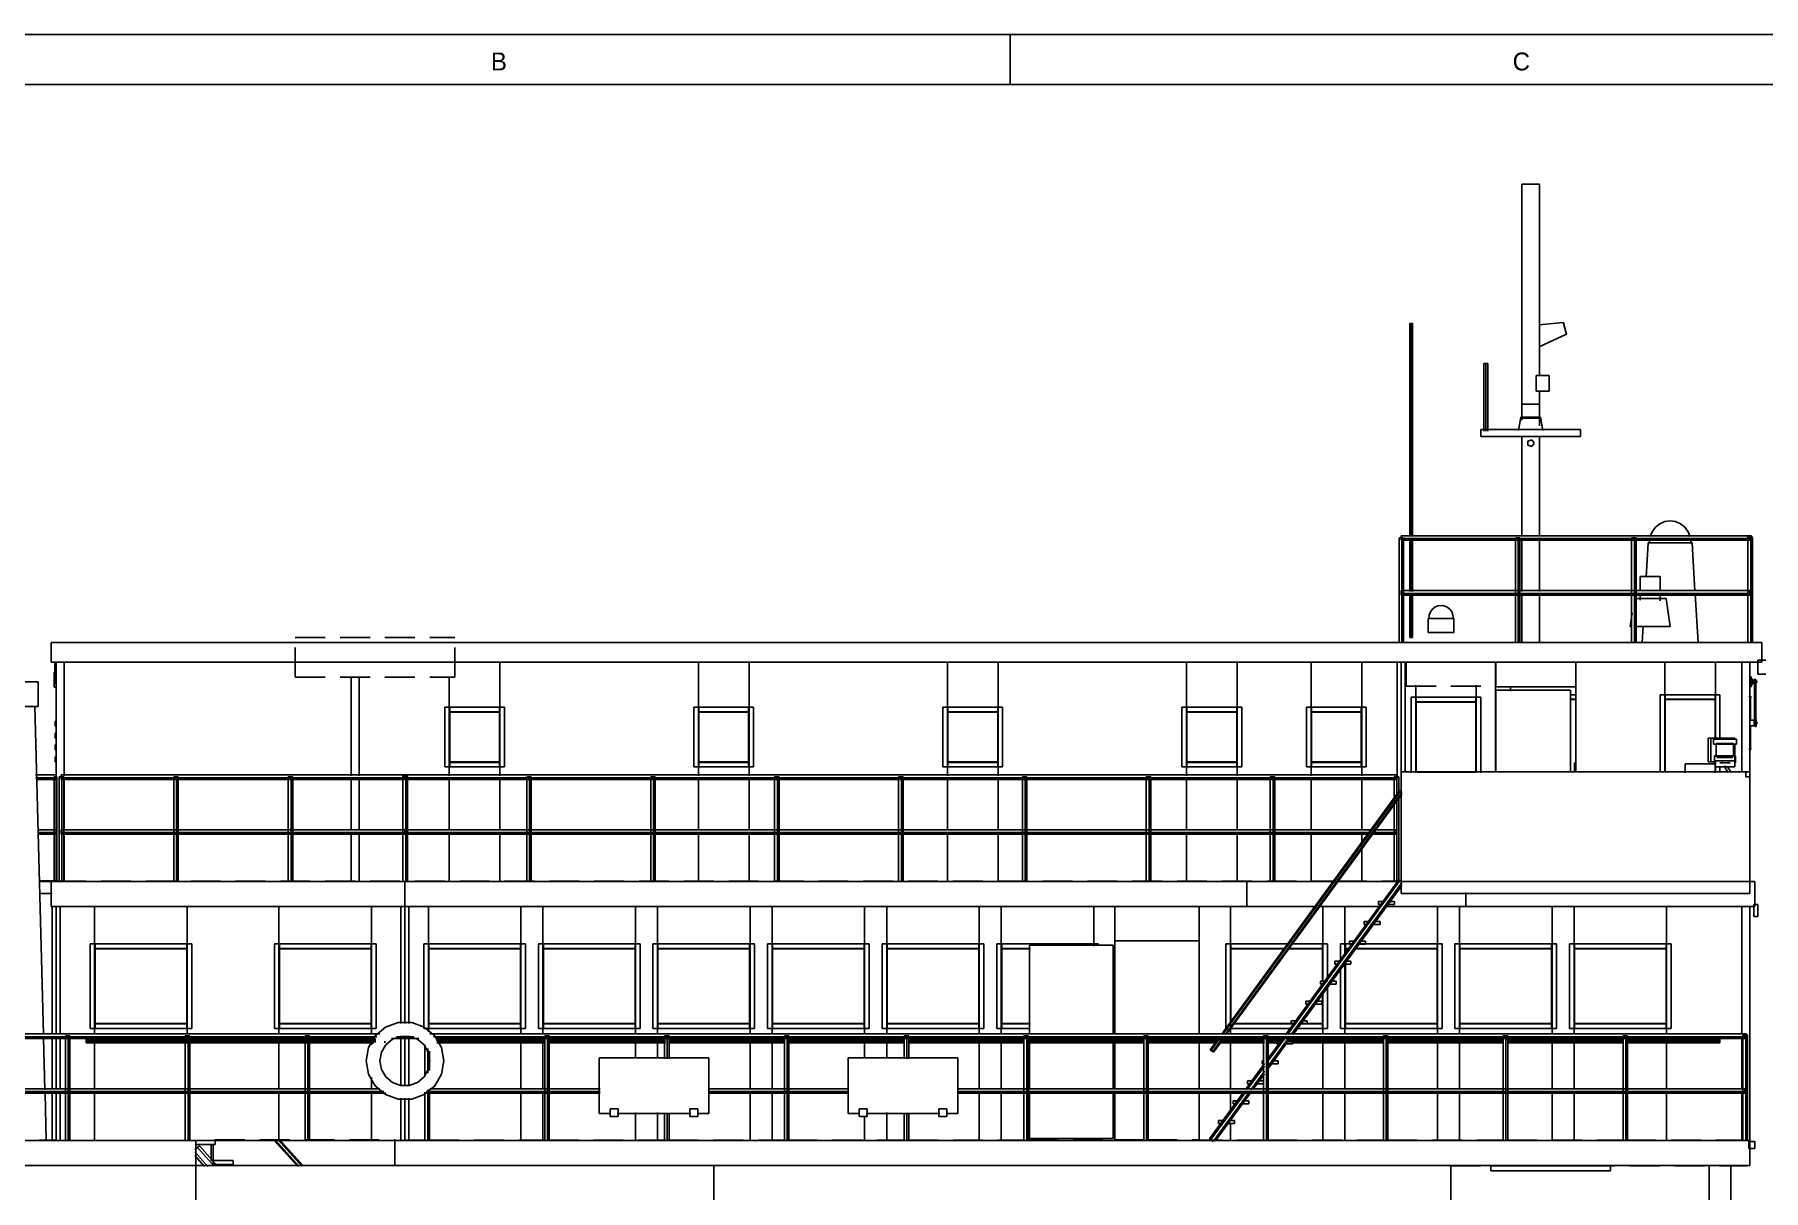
# Model space of a CAD drawing. Extents: x 5 to 836, y 5 to 589.
# Drawn here: x 117.3 to 290.9, y 473 to 589 of the extents above; entities that cross this region are included whole.
import ezdxf
from ezdxf.enums import TextEntityAlignment as Align

# ---------------------------------------------------------------- set-up
doc = ezdxf.new("R2010")
doc.units = 0
doc.linetypes.add('DASHED', pattern=[4.5, 3, -1.5])
for name, color, linetype in [('DETAIL', 8, 'CONTINUOUS'), ('FRAME', 7, 'CONTINUOUS'), ('MARKING', 4, 'DASHED'), ('OUTLINE', 7, 'CONTINUOUS'), ('TEXT', 7, 'CONTINUOUS'), ('THIN', 7, 'CONTINUOUS')]:
    doc.layers.add(name, color=color, linetype=linetype)

msp = doc.modelspace()

# ---------------------------------------------------------------- linework, layer by layer
at = {"layer": 'DETAIL'}
for p, q in [((266.6, 574), (268.4, 574)), ((255.36, 560), (255.64, 560)), ((255.36, 538.65), (255.36, 560)), ((255.5, 538.65), (255.5, 560)), ((255.64, 538.65), (255.64, 560)), ((270.78, 560.1), (270.8, 560.02)), ((270.8, 560.02), (271.07, 559.02)), ((271.07, 559.02), (271.09, 558.94)), ((262.8, 556), (263.2, 556)), ((262.8, 549.21), (262.8, 556)), ((263, 549.21), (263, 556)), ((263.2, 549.21), (263.2, 556)), ((268.05, 554.8), (269.35, 554.8)), ((268.05, 553.2), (268.05, 554.8)), ((269.35, 553.2), (269.35, 554.8)), ((266.6, 551.9), (268.4, 551.9)), ((266.6, 550.5), (266.6, 551.9)), ((268.05, 553.2), (269.35, 553.2)), ((268.4, 550.5), (268.4, 551.9)), ((266.5, 550.6), (268.5, 550.6)), ((266.6, 550.5), (268.4, 550.5)), ((262.5, 549.35), (272.5, 549.35)), ((262.5, 548.65), (262.5, 549.35)), ((262.5, 548.65), (272.5, 548.65)), ((272.5, 548.65), (272.5, 549.35)), ((267.22, 548.21), (267.61, 548.33)), ((267.22, 547.79), (267.22, 548.21)), ((267.22, 547.79), (267.61, 547.67)), ((267.61, 548.33), (267.85, 548)), ((267.61, 547.67), (267.85, 548)), ((254.3, 538.5), (254.75, 538.5)), ((254.3, 528), (254.3, 538.5)), ((254.5, 538.25), (254.5, 538.7)), ((254.5, 538.7), (289.5, 538.7)), ((254.5, 538.42), (289.5, 538.42)), ((254.5, 538.25), (289.5, 538.25)), ((254.58, 528), (254.58, 538.5)), ((254.75, 528), (254.75, 538.5)), ((255.36, 533.12), (255.36, 538.3)), ((255.5, 533.12), (255.5, 538.3)), ((255.64, 533.12), (255.64, 538.3)), ((265.96, 538.5), (266.42, 538.5)), ((265.96, 528), (265.96, 538.5)), ((266.24, 528), (266.24, 538.5)), ((266.42, 528), (266.42, 538.5)), ((277.63, 538.5), (278.08, 538.5)), ((277.63, 528), (277.63, 538.5)), ((277.91, 528), (277.91, 538.5)), ((278.08, 528), (278.08, 538.5)), ((279.3, 538), (283.7, 538)), ((289.3, 538.65), (289.58, 538.74)), ((289.3, 528), (289.3, 538.65)), ((289.3, 538.5), (289.75, 538.5)), ((289.3, 538.35), (289.58, 538.26)), ((289.5, 538.25), (289.5, 538.7)), ((289.58, 538.74), (289.75, 538.5)), ((289.58, 528), (289.58, 538.5)), ((289.58, 538.26), (289.75, 538.5)), ((289.75, 528), (289.75, 538.5)), ((278.5, 533.14), (278.5, 534.6)), ((280.5, 533.14), (280.5, 534.6)), ((254.5, 532.75), (254.5, 533.2)), ((254.5, 533.2), (289.5, 533.2)), ((254.5, 532.92), (289.5, 532.92)), ((254.5, 532.75), (289.5, 532.75)), ((255.36, 528.5), (255.36, 532.84)), ((255.5, 528.5), (255.5, 532.84)), ((255.64, 528.5), (255.64, 532.84)), ((278.5, 532.24), (278.5, 532.88)), ((280.5, 532.18), (280.5, 532.88)), ((289.3, 533.15), (289.58, 533.24)), ((289.3, 532.85), (289.58, 532.76)), ((289.5, 532.75), (289.5, 533.2)), ((289.58, 533.24), (289.75, 533)), ((289.58, 532.76), (289.75, 533)), ((278.01, 532.4), (281.1, 532.4)), ((257.2, 530.4), (259.8, 530.4)), ((277.5, 529.6), (277.63, 529.6)), ((278.03, 529.6), (281.5, 529.6)), ((119, 526), (119, 528)), ((119, 528), (290.7, 528)), ((255.36, 528.5), (255.64, 528.5)), ((257.2, 529), (259.8, 529)), ((290.7, 526), (290.7, 528)), ((119, 526), (290.7, 526)), ((119.5, 503.93), (119.5, 526)), ((120.3, 514.62), (120.3, 526)), ((164.04, 514.62), (164.04, 526)), ((183.96, 514.62), (183.96, 526)), ((189.04, 514.62), (189.04, 526)), ((208.96, 514.62), (208.96, 526)), ((214.04, 514.62), (214.04, 526)), ((232.96, 514.62), (232.96, 526)), ((238.04, 514.62), (238.04, 526)), ((245.46, 514.62), (245.46, 526)), ((250.54, 514.62), (250.54, 526)), ((254.1, 514.41), (254.1, 526)), ((254.5, 502.8), (254.5, 526)), ((254.9, 514.97), (254.9, 526)), ((263.96, 514.97), (263.96, 526)), ((272.04, 514.97), (272.04, 526)), ((280.96, 514.97), (280.96, 526)), ((286.04, 518.32), (286.04, 526)), ((288.7, 514.97), (288.7, 526)), ((289.5, 502.8), (289.5, 526)), ((290.3, 524.8), (290.3, 526.2)), ((290.3, 526.2), (291.1, 526.2)), ((149.1, 514.62), (149.1, 524.53)), ((149.9, 514.62), (149.9, 524.53)), ((158.96, 514.62), (158.96, 524.53)), ((289.54, 523.86), (289.54, 524.24)), ((289.63, 524.32), (289.63, 524.42)), ((289.71, 524.32), (289.71, 524.42)), ((289.84, 523.86), (289.84, 524.24)), ((289.93, 523.84), (289.93, 524.26)), ((289.97, 523.9), (289.97, 524.2)), ((290.1, 523.97), (290.1, 524.13)), ((290.1, 524.13), (290.2, 524.13)), ((290.1, 524.12), (290.2, 524.12)), ((290.1, 524.11), (290.2, 524.11)), ((290.1, 524.1), (290.2, 524.1)), ((290.1, 524.07), (290.2, 524.07)), ((290.11, 523.84), (290.11, 524.26)), ((290.15, 523.99), (290.15, 524.11)), ((290.2, 523.97), (290.2, 524.13)), ((290.3, 524.8), (291.1, 524.8)), ((99.3, 524.05), (117.7, 524.05)), ((119.5, 523.24), (119.57, 523.24)), ((255.5, 514.92), (255.5, 522.5)), ((255.5, 522.5), (262.5, 522.5)), ((255.96, 514.97), (255.96, 523.7)), ((256, 514.92), (256, 522.5)), ((262, 514.92), (262, 522.5)), ((262.04, 514.97), (262.04, 523.7)), ((262.5, 514.92), (262.5, 522.5)), ((263.96, 523.54), (272.04, 523.54)), ((264, 523.2), (271.5, 523.2)), ((264, 514.96), (264, 523.2)), ((265.46, 523.11), (265.46, 523.6)), ((271.44, 522.75), (272.07, 522.75)), ((271.5, 514.96), (271.5, 523.2)), ((280.5, 522.75), (286.5, 522.75)), ((280.5, 514.93), (280.5, 522.75)), ((281, 514.93), (281, 522.75)), ((286, 518.35), (286, 522.75)), ((286.5, 518.35), (286.5, 522.75)), ((289.43, 523.29), (289.5, 523.29)), ((289.63, 523.68), (289.63, 523.78)), ((289.71, 523.68), (289.71, 523.78)), ((290.1, 524.06), (290.2, 524.06)), ((290.1, 524.04), (290.2, 524.04)), ((290.1, 524.03), (290.2, 524.03)), ((290.1, 524), (290.2, 524)), ((290.1, 523.99), (290.2, 523.99)), ((290.1, 523.98), (290.2, 523.98)), ((290.1, 523.97), (290.2, 523.97)), ((99.3, 521.55), (117.7, 521.55)), ((158.5, 515.5), (158.5, 521.5)), ((158.5, 521.5), (164.5, 521.5)), ((158.96, 521.04), (164.04, 521.04)), ((159, 515.5), (159, 521.5)), ((159, 521), (164, 521)), ((164, 515.5), (164, 521.5)), ((164.5, 515.5), (164.5, 521.5)), ((183.5, 521.5), (189.5, 521.5)), ((183.5, 515.5), (183.5, 521.5)), ((183.96, 521.04), (189.04, 521.04)), ((184, 515.5), (184, 521.5)), ((184, 521), (189, 521)), ((189, 515.5), (189, 521.5)), ((189.5, 515.5), (189.5, 521.5)), ((208.5, 521.5), (214.5, 521.5)), ((208.5, 515.5), (208.5, 521.5)), ((208.96, 521.04), (214.04, 521.04)), ((209, 515.5), (209, 521.5)), ((209, 521), (214, 521)), ((214, 515.5), (214, 521.5)), ((214.5, 515.5), (214.5, 521.5)), ((232.5, 521.5), (238.5, 521.5)), ((232.5, 515.5), (232.5, 521.5)), ((232.96, 521.04), (238.04, 521.04)), ((233, 515.5), (233, 521.5)), ((233, 521), (238, 521)), ((238, 515.5), (238, 521.5)), ((238.5, 515.5), (238.5, 521.5)), ((245, 521.5), (251, 521.5)), ((245, 515.5), (245, 521.5)), ((245.46, 521.04), (250.54, 521.04)), ((245.5, 515.5), (245.5, 521.5)), ((245.5, 521), (250.5, 521)), ((250.5, 515.5), (250.5, 521.5)), ((251, 515.5), (251, 521.5)), ((255.96, 522.04), (262.04, 522.04)), ((256, 522), (262, 522)), ((271.44, 522.29), (272.06, 522.29)), ((271.44, 522.25), (272.07, 522.25)), ((280.96, 522.29), (286.04, 522.29)), ((281, 522.25), (286, 522.25)), ((289.93, 519.71), (289.93, 520.13)), ((290.08, 519.87), (290.08, 519.97)), ((290.11, 519.71), (290.11, 520.13)), ((290.22, 519.87), (290.22, 519.97)), ((285.33, 518.4), (288, 518.4)), ((285.33, 516), (285.33, 518.4)), ((285.57, 516), (285.57, 518.4)), ((285.85, 518.3), (288.15, 518.3)), ((285.85, 517.8), (288.15, 517.8)), ((286.13, 517.85), (287.87, 517.85)), ((288, 518.26), (288, 518.4)), ((288, 515.5), (288, 517.85)), ((158.5, 515.5), (164.5, 515.5)), ((158.96, 515.96), (164.04, 515.96)), ((159, 516), (164, 516)), ((183.5, 515.5), (189.5, 515.5)), ((183.96, 515.96), (189.04, 515.96)), ((184, 516), (189, 516)), ((208.5, 515.5), (214.5, 515.5)), ((208.96, 515.96), (214.04, 515.96)), ((209, 516), (214, 516)), ((232.5, 515.5), (238.5, 515.5)), ((232.96, 515.96), (238.04, 515.96)), ((233, 516), (238, 516)), ((245, 515.5), (251, 515.5)), ((245.46, 515.96), (250.54, 515.96)), ((245.5, 516), (250.5, 516)), ((271.9, 515.9), (272.03, 515.9)), ((271.9, 514.94), (271.9, 515.9)), ((283, 515.8), (286, 515.8)), ((283, 514.9), (283, 515.8)), ((285.33, 516), (286.06, 516)), ((285.95, 516.6), (288.05, 516.6)), ((285.95, 515.9), (286.09, 515.9)), ((286, 516.1), (288, 516.1)), ((286, 514.9), (286, 516.1)), ((286, 515.5), (288, 515.5)), ((286.04, 515.73), (286.04, 516.08)), ((286.04, 514.97), (286.04, 515.59)), ((286.2, 516.45), (287.8, 516.45)), ((286.47, 515.9), (287.52, 515.9)), ((286.5, 514.93), (286.5, 515.56)), ((286.94, 515.6), (287, 515.58)), ((287, 515.58), (287.06, 515.6)), ((287.91, 515.9), (288.05, 515.9)), ((287.93, 516), (288, 516)), ((117.41, 514.7), (119.5, 514.7)), ((117.41, 514.42), (119.5, 514.42)), ((117.55, 514.25), (119.5, 514.25)), ((119.3, 504), (119.3, 514.5)), ((119.3, 514.5), (119.58, 514.5)), ((119.58, 504), (119.58, 514.5)), ((119.8, 514.5), (120.25, 514.5)), ((119.8, 504), (119.8, 514.5)), ((120, 514.7), (254, 514.7)), ((120, 514.25), (120, 514.7)), ((120, 514.42), (154.5, 514.42)), ((120, 514.25), (154.5, 514.25)), ((120.08, 504), (120.08, 514.5)), ((120.25, 504), (120.25, 514.5)), ((120.3, 509.17), (120.3, 514.27)), ((131.3, 514.5), (131.75, 514.5)), ((131.3, 504), (131.3, 514.5)), ((131.58, 504), (131.58, 514.5)), ((131.75, 504), (131.75, 514.5)), ((142.8, 514.5), (143.25, 514.5)), ((142.8, 504), (142.8, 514.5)), ((143.08, 504), (143.08, 514.5)), ((143.25, 504), (143.25, 514.5)), ((149.1, 509.17), (149.1, 514.27)), ((149.9, 509.17), (149.9, 514.27)), ((154.3, 514.65), (154.58, 514.74)), ((154.3, 504), (154.3, 514.65)), ((154.3, 514.5), (154.75, 514.5)), ((154.3, 514.35), (154.58, 514.26)), ((154.5, 514.25), (154.5, 514.7)), ((154.58, 514.74), (154.75, 514.5)), ((154.58, 504), (154.58, 514.5)), ((154.58, 514.26), (154.75, 514.5)), ((154.64, 514.42), (254, 514.42)), ((154.71, 514.25), (254, 514.25)), ((154.75, 504), (154.75, 514.5)), ((158.96, 509.11), (158.96, 514.28)), ((164.04, 509.11), (164.04, 514.28)), ((166.74, 514.5), (167.19, 514.5)), ((166.74, 504), (166.74, 514.5)), ((167.01, 504), (167.01, 514.5)), ((167.19, 504), (167.19, 514.5)), ((179.17, 514.5), (179.62, 514.5)), ((179.17, 504), (179.17, 514.5)), ((179.45, 504), (179.45, 514.5)), ((179.62, 504), (179.62, 514.5)), ((183.96, 509.11), (183.96, 514.28)), ((189.04, 509.11), (189.04, 514.28)), ((191.61, 514.5), (192.06, 514.5)), ((191.61, 504), (191.61, 514.5)), ((191.89, 504), (191.89, 514.5)), ((192.06, 504), (192.06, 514.5)), ((204.05, 514.5), (204.5, 514.5)), ((204.05, 504), (204.05, 514.5)), ((204.33, 504), (204.33, 514.5)), ((204.5, 504), (204.5, 514.5)), ((208.96, 509.11), (208.96, 514.28)), ((214.04, 509.11), (214.04, 514.28)), ((216.49, 514.5), (216.94, 514.5)), ((216.49, 504), (216.49, 514.5)), ((216.76, 504), (216.76, 514.5)), ((216.94, 504), (216.94, 514.5)), ((228.92, 514.5), (229.38, 514.5)), ((228.92, 504), (228.92, 514.5)), ((229.2, 504), (229.2, 514.5)), ((229.38, 504), (229.38, 514.5)), ((232.96, 509.11), (232.96, 514.28)), ((238.04, 509.11), (238.04, 514.28)), ((241.36, 514.5), (241.81, 514.5)), ((241.36, 504), (241.36, 514.5)), ((241.64, 504), (241.64, 514.5)), ((241.81, 504), (241.81, 514.5)), ((245.46, 509.11), (245.46, 514.28)), ((250.54, 509.11), (250.54, 514.28)), ((253.8, 514.5), (254.25, 514.5)), ((253.8, 512.12), (253.8, 514.5)), ((254, 514.25), (254, 514.7)), ((254.08, 512.54), (254.08, 514.5)), ((254.25, 512.82), (254.25, 514.5)), ((254.5, 515), (289.5, 515)), ((255.96, 514.96), (262.04, 514.96)), ((289.1, 514.5), (289.1, 515)), ((289.1, 514.5), (289.5, 514.5)), ((289.43, 513.71), (289.5, 513.71)), ((236.45, 488.64), (254.34, 513.12)), ((236.57, 488.64), (254.42, 513.06)), ((236.82, 488.63), (254.58, 512.94)), ((236.94, 488.63), (254.58, 512.77)), ((254.08, 504), (254.08, 512.26)), ((254.25, 504), (254.25, 512.54)), ((254.34, 513.12), (254.58, 512.94)), ((253.8, 504), (253.8, 511.84)), ((117.62, 509.2), (119.5, 509.2)), ((117.62, 508.92), (119.5, 508.92)), ((117.62, 508.75), (119.5, 508.75)), ((120, 509.2), (154.5, 509.2)), ((120, 508.75), (120, 509.2)), ((120, 508.92), (154.5, 508.92)), ((120, 508.75), (154.5, 508.75)), ((120.3, 504), (120.3, 508.75)), ((149.1, 504), (149.1, 508.75)), ((149.9, 504), (149.9, 508.75)), ((154.3, 509.15), (154.58, 509.24)), ((154.3, 508.85), (154.58, 508.76)), ((154.5, 508.75), (154.5, 509.2)), ((154.58, 509.24), (154.75, 509)), ((154.58, 508.76), (154.75, 509)), ((154.71, 509.2), (251.69, 509.2)), ((154.71, 508.92), (251.48, 508.92)), ((154.71, 508.75), (251.27, 508.75)), ((158.96, 504), (158.96, 508.76)), ((164.04, 504), (164.04, 508.76)), ((183.96, 504), (183.96, 508.76)), ((189.04, 504), (189.04, 508.76)), ((208.96, 504), (208.96, 508.76)), ((214.04, 504), (214.04, 508.76)), ((232.96, 504), (232.96, 508.76)), ((238.04, 504), (238.04, 508.76)), ((245.46, 504), (245.46, 508.76)), ((250.54, 507.7), (250.54, 508.76)), ((251.55, 508.75), (254, 508.75)), ((251.62, 508.92), (254, 508.92)), ((251.83, 509.2), (254, 509.2)), ((254, 508.75), (254, 509.2)), ((250.54, 504), (250.54, 507.5)), ((117.76, 504), (247.9, 504)), ((119, 501.5), (119, 504)), ((154.5, 489.75), (154.5, 504)), ((239, 501.5), (239, 504)), ((242.88, 488.61), (254.26, 504.18)), ((243.09, 488.64), (254.38, 504.09)), ((243.45, 488.63), (254.58, 503.86)), ((243.66, 488.65), (254.58, 503.6)), ((248.01, 504), (290, 504)), ((254.26, 504.18), (254.57, 503.95)), ((290, 501.5), (290, 504)), ((117.83, 502.8), (119.08, 502.8)), ((252.24, 502), (252.86, 502)), ((252.24, 501.7), (252.24, 502)), ((252.24, 501.7), (252.66, 501.7)), ((252.93, 501.7), (253.84, 501.7)), ((253.14, 502), (253.84, 502)), ((253.84, 501.7), (253.84, 502)), ((254.5, 502.8), (289.5, 502.8)), ((261, 501.5), (261, 502.89)), ((289.9, 501.7), (290.3, 501.7)), ((289.9, 500.5), (289.9, 501.7)), ((290.3, 500.5), (290.3, 501.7)), ((119, 501.5), (246.05, 501.5)), ((119.1, 488.63), (119.1, 501.5)), ((119.5, 488.63), (119.5, 501.5)), ((119.9, 488.63), (119.9, 501.5)), ((123.36, 488.63), (123.36, 501.5)), ((132.64, 488.63), (132.64, 501.5)), ((141.86, 488.63), (141.86, 501.5)), ((151.14, 488.63), (151.14, 501.5)), ((154.1, 489.75), (154.1, 501.5)), ((154.9, 489.75), (154.9, 501.5)), ((156.86, 488.91), (156.86, 501.5)), ((166.14, 488.63), (166.14, 501.5)), ((168.36, 488.63), (168.36, 501.5)), ((177.64, 488.63), (177.64, 501.5)), ((179.86, 488.63), (179.86, 501.5)), ((189.14, 488.63), (189.14, 501.5)), ((191.36, 488.63), (191.36, 501.5)), ((200.64, 488.63), (200.64, 501.5)), ((202.86, 488.63), (202.86, 501.5)), ((212.14, 488.63), (212.14, 501.5)), ((214.36, 488.63), (214.36, 501.5)), ((223.64, 497.51), (223.64, 501.5)), ((225.76, 488.63), (225.76, 501.5)), ((234.24, 488.63), (234.24, 501.5)), ((237.36, 489.61), (237.36, 501.5)), ((246.22, 501.5), (252.48, 501.5)), ((246.64, 493.95), (246.64, 501.5)), ((248.86, 496.53), (248.86, 501.5)), ((250.78, 500), (251.33, 500)), ((250.78, 499.7), (250.78, 500)), ((251.75, 500), (252.38, 500)), ((252.38, 499.7), (252.38, 500)), ((252.91, 501.5), (290, 501.5)), ((258.14, 488.63), (258.14, 501.5)), ((260.36, 488.63), (260.36, 501.5)), ((269.64, 488.63), (269.64, 501.5)), ((271.86, 488.63), (271.86, 501.5)), ((281.14, 488.63), (281.14, 501.5)), ((288.7, 488.63), (288.7, 501.5)), ((289.5, 475.5), (289.5, 501.5)), ((289.9, 500.5), (290.3, 500.5)), ((119.1, 498.04), (119.17, 498.04)), ((225.76, 498.04), (234.24, 498.04)), ((250.78, 499.7), (251.19, 499.7)), ((251.4, 499.7), (252.38, 499.7)), ((119.1, 497.29), (119.17, 497.29)), ((122.9, 489.25), (122.9, 497.75)), ((122.9, 497.75), (133.1, 497.75)), ((123.36, 497.29), (132.64, 497.29)), ((123.4, 489.25), (123.4, 497.75)), ((123.4, 497.25), (132.6, 497.25)), ((132.6, 489.25), (132.6, 497.75)), ((133.1, 489.25), (133.1, 497.75)), ((141.4, 497.75), (151.6, 497.75)), ((141.4, 489.25), (141.4, 497.75)), ((141.86, 497.29), (151.14, 497.29)), ((141.9, 489.25), (141.9, 497.75)), ((141.9, 497.25), (151.1, 497.25)), ((151.1, 489.25), (151.1, 497.75)), ((151.6, 489.25), (151.6, 497.75)), ((156.4, 497.75), (166.6, 497.75)), ((156.4, 489.25), (156.4, 497.75)), ((156.86, 497.29), (166.14, 497.29)), ((156.9, 489.25), (156.9, 497.75)), ((156.9, 497.25), (166.1, 497.25)), ((166.1, 489.25), (166.1, 497.75)), ((166.6, 489.25), (166.6, 497.75)), ((167.9, 497.75), (178.1, 497.75)), ((167.9, 489.25), (167.9, 497.75)), ((168.36, 497.29), (177.64, 497.29)), ((168.4, 489.25), (168.4, 497.75)), ((168.4, 497.25), (177.6, 497.25)), ((177.6, 489.25), (177.6, 497.75)), ((178.1, 489.25), (178.1, 497.75)), ((179.4, 497.75), (189.6, 497.75)), ((179.4, 489.25), (179.4, 497.75)), ((179.86, 497.29), (189.14, 497.29)), ((179.9, 489.25), (179.9, 497.75)), ((179.9, 497.25), (189.1, 497.25)), ((189.1, 489.25), (189.1, 497.75)), ((189.6, 489.25), (189.6, 497.75)), ((190.9, 497.75), (201.1, 497.75)), ((190.9, 489.25), (190.9, 497.75)), ((191.36, 497.29), (200.64, 497.29)), ((191.4, 489.25), (191.4, 497.75)), ((191.4, 497.25), (200.6, 497.25)), ((200.6, 489.25), (200.6, 497.75)), ((201.1, 489.25), (201.1, 497.75)), ((202.4, 497.75), (212.6, 497.75)), ((202.4, 489.25), (202.4, 497.75)), ((202.86, 497.29), (212.14, 497.29)), ((202.9, 489.25), (202.9, 497.75)), ((202.9, 497.25), (212.1, 497.25)), ((212.1, 489.25), (212.1, 497.75)), ((212.6, 489.25), (212.6, 497.75)), ((213.9, 497.75), (224.1, 497.75)), ((213.9, 489.25), (213.9, 497.75)), ((214.36, 497.29), (217.29, 497.29)), ((214.4, 489.25), (214.4, 497.75)), ((214.4, 497.25), (217.26, 497.25)), ((217.2, 497.6), (225.6, 497.6)), ((217.2, 488.67), (217.2, 497.6)), ((223.6, 497.54), (223.6, 497.75)), ((224.1, 497.54), (224.1, 497.75)), ((225.6, 488.67), (225.6, 497.6)), ((236.9, 497.75), (243.25, 497.75)), ((236.9, 489.25), (236.9, 497.75)), ((237.36, 497.29), (242.87, 497.29)), ((237.4, 489.81), (237.4, 497.75)), ((237.4, 497.25), (242.84, 497.25)), ((243.12, 497.25), (246.6, 497.25)), ((243.15, 497.29), (246.64, 497.29)), ((243.46, 497.75), (247.1, 497.75)), ((246.6, 493.92), (246.6, 497.75)), ((247.1, 494.27), (247.1, 497.75)), ((248.4, 497.75), (249.6, 497.75)), ((248.4, 496.01), (248.4, 497.75)), ((248.86, 497.29), (249.35, 497.29)), ((248.9, 496.7), (248.9, 497.75)), ((248.9, 497.25), (249.39, 497.25)), ((249.32, 498), (249.94, 498)), ((249.32, 497.7), (249.32, 498)), ((249.32, 497.7), (249.66, 497.7)), ((249.81, 497.25), (258.1, 497.25)), ((249.84, 497.29), (258.14, 497.29)), ((250.01, 497.7), (250.92, 497.7)), ((250.15, 497.75), (258.6, 497.75)), ((250.22, 498), (250.92, 498)), ((250.92, 497.7), (250.92, 498)), ((258.1, 489.25), (258.1, 497.75)), ((258.6, 489.25), (258.6, 497.75)), ((259.9, 497.75), (270.1, 497.75)), ((259.9, 489.25), (259.9, 497.75)), ((260.36, 497.29), (269.64, 497.29)), ((260.4, 489.25), (260.4, 497.75)), ((260.4, 497.25), (269.6, 497.25)), ((269.6, 489.25), (269.6, 497.75)), ((270.1, 489.25), (270.1, 497.75)), ((271.4, 497.75), (281.6, 497.75)), ((271.4, 489.25), (271.4, 497.75)), ((271.86, 497.29), (281.14, 497.29)), ((271.9, 489.25), (271.9, 497.75)), ((271.9, 497.25), (281.1, 497.25)), ((281.1, 489.25), (281.1, 497.75)), ((281.6, 489.25), (281.6, 497.75)), ((289.43, 497.29), (289.5, 497.29)), ((247.85, 496), (248.48, 496)), ((247.85, 495.7), (247.85, 496)), ((247.85, 495.7), (248.27, 495.7)), ((248.4, 489.25), (248.4, 495.38)), ((248.62, 495.7), (249.45, 495.7)), ((248.76, 496), (249.45, 496)), ((248.86, 488.63), (248.86, 495.76)), ((248.9, 489.25), (248.9, 495.8)), ((249.45, 495.7), (249.45, 496)), ((246.39, 494), (247.09, 494)), ((246.39, 493.7), (246.39, 494)), ((246.39, 493.7), (246.74, 493.7)), ((246.6, 493.57), (246.6, 493.78)), ((246.6, 489.25), (246.6, 492.94)), ((246.64, 493.53), (246.64, 493.74)), ((246.64, 488.63), (246.64, 492.97)), ((247.1, 489.25), (247.1, 493.64)), ((247.16, 493.7), (247.99, 493.7)), ((247.44, 494), (247.99, 494)), ((247.99, 493.7), (247.99, 494)), ((244.93, 492), (245.56, 492)), ((244.93, 491.7), (244.93, 492)), ((244.93, 491.7), (245.28, 491.7)), ((245.63, 491.7), (246.53, 491.7)), ((245.84, 492), (246.53, 492)), ((246.53, 491.7), (246.53, 492)), ((119.1, 489.71), (119.17, 489.71)), ((123.36, 489.71), (132.64, 489.71)), ((123.4, 489.75), (132.6, 489.75)), ((141.86, 489.71), (151.14, 489.71)), ((141.9, 489.75), (151.1, 489.75)), ((156.86, 489.71), (166.14, 489.71)), ((156.9, 489.75), (166.1, 489.75)), ((168.36, 489.71), (177.64, 489.71)), ((168.4, 489.75), (177.6, 489.75)), ((179.86, 489.71), (189.14, 489.71)), ((179.9, 489.75), (189.1, 489.75)), ((191.36, 489.71), (200.64, 489.71)), ((191.4, 489.75), (200.6, 489.75)), ((202.86, 489.71), (212.14, 489.71)), ((202.9, 489.75), (212.1, 489.75)), ((214.36, 489.71), (217.29, 489.71)), ((214.4, 489.75), (217.26, 489.75)), ((237.36, 488.63), (237.36, 489.36)), ((237.4, 489.25), (237.4, 489.6)), ((237.61, 489.75), (243.67, 489.75)), ((237.64, 489.71), (243.64, 489.71)), ((243.47, 490), (244.1, 490)), ((243.47, 489.7), (243.47, 490)), ((243.47, 489.7), (243.89, 489.7)), ((244.16, 489.7), (245.07, 489.7)), ((244.3, 489.75), (246.6, 489.75)), ((244.34, 489.71), (246.64, 489.71)), ((244.44, 490), (245.07, 490)), ((245.07, 489.7), (245.07, 490)), ((248.86, 489.71), (258.14, 489.71)), ((248.9, 489.75), (258.1, 489.75)), ((260.36, 489.71), (269.64, 489.71)), ((260.4, 489.75), (269.6, 489.75)), ((271.86, 489.71), (281.14, 489.71)), ((271.9, 489.75), (281.1, 489.75)), ((60.5, 488.7), (151.97, 488.7)), ((60.5, 488.42), (151.69, 488.42)), ((60.5, 488.25), (151.48, 488.25)), ((119.1, 483.11), (119.1, 488.28)), ((119.5, 483.11), (119.5, 488.28)), ((119.9, 483.11), (119.9, 488.28)), ((120.43, 488.5), (120.88, 488.5)), ((120.43, 478), (120.43, 488.5)), ((120.71, 478), (120.71, 488.5)), ((120.88, 478), (120.88, 488.5)), ((122.5, 488.18), (151.59, 488.18)), ((122.5, 487.82), (122.5, 488.18)), ((122.5, 488.09), (151.59, 488.09)), ((122.5, 487.91), (151.59, 487.91)), ((122.5, 487.82), (151.38, 487.82)), ((122.9, 489.25), (133.1, 489.25)), ((123.34, 488), (123.42, 488.14)), ((123.34, 488), (123.42, 487.86)), ((123.36, 483.11), (123.36, 487.9)), ((123.42, 488.14), (123.58, 488.14)), ((123.42, 487.86), (123.58, 487.86)), ((123.58, 488.14), (123.66, 488)), ((123.58, 487.86), (123.66, 488)), ((132.46, 488.5), (132.91, 488.5)), ((132.46, 488.15), (132.46, 488.5)), ((132.46, 478), (132.46, 487.87)), ((132.74, 488.15), (132.74, 488.5)), ((132.74, 478), (132.74, 487.87)), ((132.91, 488.15), (132.91, 488.5)), ((132.91, 478), (132.91, 487.87)), ((141.4, 489.25), (151.6, 489.25)), ((141.86, 483.11), (141.86, 487.9)), ((144.48, 488.5), (144.93, 488.5)), ((144.48, 488.15), (144.48, 488.5)), ((144.48, 478), (144.48, 487.87)), ((144.76, 488.15), (144.76, 488.5)), ((144.76, 478), (144.76, 487.87)), ((144.93, 488.15), (144.93, 488.5)), ((144.93, 478), (144.93, 487.87)), ((151.14, 487.62), (151.14, 487.9)), ((151.34, 488), (151.42, 488.14)), ((151.34, 488), (151.39, 487.91)), ((151.42, 488.14), (151.58, 488.14)), ((152.5, 487.82), (152.5, 487.97)), ((153.16, 488.25), (155.89, 488.25)), ((153.65, 488.42), (155.4, 488.42)), ((154.1, 483.46), (154.1, 488.28)), ((154.5, 483.46), (154.5, 488.28)), ((154.9, 483.46), (154.9, 488.28)), ((156.4, 489.25), (166.6, 489.25)), ((157.01, 488.7), (289, 488.7)), ((157.36, 488.42), (289, 488.42)), ((157.57, 488.25), (289, 488.25)), ((157.64, 488.18), (168.56, 488.18)), ((157.64, 488.09), (168.56, 488.09)), ((157.71, 487.91), (168.56, 487.91)), ((157.71, 487.82), (168.56, 487.82)), ((158.34, 488), (158.42, 488.14)), ((158.34, 488), (158.42, 487.86)), ((158.42, 488.14), (158.58, 488.14)), ((158.42, 487.86), (158.58, 487.86)), ((158.58, 488.14), (158.66, 488)), ((158.58, 487.86), (158.66, 488)), ((166.14, 483.11), (166.14, 487.9)), ((167.9, 489.25), (178.1, 489.25)), ((168.36, 483.11), (168.36, 487.9)), ((168.53, 488.5), (168.99, 488.5)), ((168.53, 478), (168.53, 488.5)), ((168.81, 478), (168.81, 488.5)), ((168.91, 488.18), (180.67, 488.18)), ((168.91, 488.09), (180.67, 488.09)), ((168.91, 487.91), (180.67, 487.91)), ((168.91, 487.82), (180.67, 487.82)), ((168.99, 478), (168.99, 488.5)), ((173.34, 488), (173.42, 488.14)), ((173.34, 488), (173.42, 487.86)), ((173.42, 488.14), (173.58, 488.14)), ((173.42, 487.86), (173.58, 487.86)), ((173.58, 488.14), (173.66, 488)), ((173.58, 487.86), (173.66, 488)), ((177.64, 486.22), (177.64, 487.9)), ((179.4, 489.25), (189.6, 489.25)), ((179.86, 486.22), (179.86, 487.9)), ((180.56, 488.5), (181.01, 488.5)), ((180.56, 486.21), (180.56, 488.5)), ((180.84, 486.21), (180.84, 488.5)), ((180.95, 488.18), (192.64, 488.18)), ((180.95, 488.09), (192.64, 488.09)), ((180.95, 487.91), (192.64, 487.91)), ((180.95, 487.82), (192.64, 487.82)), ((181.01, 486.21), (181.01, 488.5)), ((188.34, 488), (188.42, 488.14)), ((188.34, 488), (188.42, 487.86)), ((188.42, 488.14), (188.58, 488.14)), ((188.42, 487.86), (188.58, 487.86)), ((188.58, 488.14), (188.66, 488)), ((188.58, 487.86), (188.66, 488)), ((189.14, 483.11), (189.14, 487.9)), ((190.9, 489.25), (201.1, 489.25)), ((191.36, 483.11), (191.36, 487.9)), ((192.59, 488.5), (193.04, 488.5)), ((192.59, 478), (192.59, 488.5)), ((192.87, 478), (192.87, 488.5)), ((192.92, 488.18), (204.68, 488.18)), ((192.92, 488.09), (204.68, 488.09)), ((192.92, 487.91), (204.68, 487.91)), ((192.92, 487.82), (204.68, 487.82)), ((193.04, 478), (193.04, 488.5)), ((200.64, 486.22), (200.64, 487.9)), ((202.4, 489.25), (212.6, 489.25)), ((202.86, 486.22), (202.86, 487.9)), ((203.34, 488), (203.42, 488.14)), ((203.34, 488), (203.42, 487.86)), ((203.42, 488.14), (203.58, 488.14)), ((203.42, 487.86), (203.58, 487.86)), ((203.58, 488.14), (203.66, 488)), ((203.58, 487.86), (203.66, 488)), ((204.61, 488.5), (205.07, 488.5)), ((204.61, 486.21), (204.61, 488.5)), ((204.89, 486.21), (204.89, 488.5)), ((205.03, 488.18), (216.65, 488.18)), ((205.03, 488.09), (216.65, 488.09)), ((205.03, 487.91), (216.65, 487.91)), ((205.03, 487.82), (216.65, 487.82)), ((205.07, 486.21), (205.07, 488.5)), ((212.14, 483.11), (212.14, 487.9)), ((213.9, 489.25), (217.26, 489.25)), ((214.36, 483.11), (214.36, 487.9)), ((216.64, 488.5), (217.09, 488.5)), ((216.64, 478), (216.64, 488.5)), ((216.92, 478), (216.92, 488.5)), ((217.07, 488.18), (228.75, 488.18)), ((217.07, 488.09), (228.75, 488.09)), ((217.07, 487.91), (228.75, 487.91)), ((217.07, 487.82), (228.75, 487.82)), ((217.09, 478), (217.09, 488.5)), ((217.2, 483.15), (217.2, 487.9)), ((218.34, 488), (218.42, 488.14)), ((218.34, 488), (218.42, 487.86)), ((218.42, 488.14), (218.58, 488.14)), ((218.42, 487.86), (218.58, 487.86)), ((218.58, 488.14), (218.66, 488)), ((218.58, 487.86), (218.66, 488)), ((225.6, 483.15), (225.6, 487.9)), ((225.76, 483.11), (225.76, 487.86)), ((228.67, 488.5), (229.12, 488.5)), ((228.67, 478), (228.67, 488.5)), ((228.95, 478), (228.95, 488.5)), ((229.03, 488.18), (236.17, 488.18)), ((229.03, 488.09), (236.17, 488.09)), ((229.03, 487.91), (236.03, 487.91)), ((229.03, 487.82), (235.96, 487.82)), ((229.12, 478), (229.12, 488.5)), ((233.34, 488), (233.42, 488.14)), ((233.34, 488), (233.42, 487.86)), ((233.42, 488.14), (233.58, 488.14)), ((233.42, 487.86), (233.58, 487.86)), ((233.58, 488.14), (233.66, 488)), ((233.58, 487.86), (233.66, 488)), ((234.24, 483.11), (234.24, 487.86)), ((235.34, 487.12), (236.16, 488.25)), ((235.42, 487.06), (236.33, 488.3)), ((235.58, 486.94), (236.57, 488.29)), ((235.66, 486.88), (236.69, 488.29)), ((236.24, 487.82), (240.79, 487.82)), ((236.31, 488.09), (240.79, 488.09)), ((236.31, 487.91), (240.79, 487.91)), ((236.45, 488.18), (240.79, 488.18)), ((236.9, 489.25), (237.09, 489.25)), ((237.21, 489.25), (243.46, 489.25)), ((237.36, 483.11), (237.36, 487.9)), ((240.69, 488.5), (241.14, 488.5)), ((240.69, 478), (240.69, 488.5)), ((240.97, 478), (240.97, 488.5)), ((241, 488.18), (242.54, 488.18)), ((241, 488.09), (242.54, 488.09)), ((241, 487.91), (242.54, 487.91)), ((241, 487.82), (242.05, 487.82)), ((241.02, 485.3), (243.2, 488.29)), ((241.02, 485.04), (243.37, 488.26)), ((241.03, 485.82), (242.84, 488.3)), ((241.03, 486.07), (242.64, 488.27)), ((241.14, 478), (241.14, 488.5)), ((242.01, 488), (242.56, 488)), ((242.01, 487.7), (242.01, 488)), ((242.01, 487.7), (242.36, 487.7)), ((242.7, 487.7), (243.61, 487.7)), ((242.91, 488), (243.61, 488)), ((243.1, 488.18), (252.76, 488.18)), ((243.1, 488.09), (252.76, 488.09)), ((243.1, 487.91), (252.76, 487.91)), ((243.52, 487.82), (252.76, 487.82)), ((243.61, 487.7), (243.61, 488)), ((243.95, 489.25), (247.1, 489.25)), ((246.64, 483.11), (246.64, 487.9)), ((248.34, 488), (248.42, 488.14)), ((248.34, 488), (248.42, 487.86)), ((248.4, 489.25), (258.6, 489.25)), ((248.42, 488.14), (248.58, 488.14)), ((248.42, 487.86), (248.58, 487.86)), ((248.58, 488.14), (248.66, 488)), ((248.58, 487.86), (248.66, 488)), ((248.86, 483.11), (248.86, 487.9)), ((252.72, 488.5), (253.17, 488.5)), ((252.72, 478), (252.72, 488.5)), ((253, 478), (253, 488.5)), ((253.11, 488.18), (264.73, 488.18)), ((253.11, 488.09), (264.73, 488.09)), ((253.11, 487.91), (264.73, 487.91)), ((253.11, 487.82), (264.73, 487.82)), ((253.17, 478), (253.17, 488.5)), ((258.14, 483.11), (258.14, 487.9)), ((259.9, 489.25), (270.1, 489.25)), ((260.36, 483.11), (260.36, 487.9)), ((263.34, 488), (263.42, 488.14)), ((263.34, 488), (263.42, 487.86)), ((263.42, 488.14), (263.58, 488.14)), ((263.42, 487.86), (263.58, 487.86)), ((263.58, 488.14), (263.66, 488)), ((263.58, 487.86), (263.66, 488)), ((264.75, 488.5), (265.2, 488.5)), ((264.75, 478), (264.75, 488.5)), ((265.02, 478), (265.02, 488.5)), ((265.15, 488.18), (276.84, 488.18)), ((265.15, 488.09), (276.84, 488.09)), ((265.15, 487.91), (276.84, 487.91)), ((265.15, 487.82), (276.84, 487.82)), ((265.2, 478), (265.2, 488.5)), ((269.64, 483.11), (269.64, 487.9)), ((271.4, 489.25), (281.6, 489.25)), ((271.86, 483.11), (271.86, 487.9)), ((276.77, 488.5), (277.22, 488.5)), ((276.77, 478), (276.77, 488.5)), ((277.05, 478), (277.05, 488.5)), ((277.12, 488.18), (286.5, 488.18)), ((277.12, 488.09), (286.5, 488.09)), ((277.12, 487.91), (286.5, 487.91)), ((277.12, 487.82), (286.5, 487.82)), ((277.22, 478), (277.22, 488.5)), ((278.34, 488), (278.42, 488.14)), ((278.34, 488), (278.42, 487.86)), ((278.42, 488.14), (278.58, 488.14)), ((278.42, 487.86), (278.58, 487.86)), ((278.58, 488.14), (278.66, 488)), ((278.58, 487.86), (278.66, 488)), ((281.14, 483.11), (281.14, 487.9)), ((286.5, 487.82), (286.5, 488.18)), ((288.7, 483.11), (288.7, 488.28)), ((288.8, 488.65), (289.08, 488.74)), ((288.8, 478), (288.8, 488.65)), ((288.8, 488.5), (289.25, 488.5)), ((288.8, 488.35), (289.08, 488.26)), ((289, 488.25), (289, 488.7)), ((289.08, 488.74), (289.25, 488.5)), ((289.08, 478), (289.08, 488.5)), ((289.08, 488.26), (289.25, 488.5)), ((289.25, 478), (289.25, 488.5)), ((289.43, 488.71), (289.5, 488.71)), ((156.51, 484.47), (156.51, 487.6)), ((156.79, 484.75), (156.79, 487.25)), ((156.96, 485.02), (156.96, 486.97)), ((174, 480.7), (174, 486.3)), ((185, 480.7), (185, 486.3)), ((199, 480.7), (199, 486.3)), ((210, 480.7), (210, 486.3)), ((235.34, 487.12), (235.66, 486.88)), ((240.55, 486), (240.75, 486)), ((240.55, 485.7), (240.55, 486)), ((241.45, 486), (242.15, 486)), ((242.15, 485.7), (242.15, 486)), ((151.14, 483.11), (151.14, 484.36)), ((238.88, 483.14), (240.78, 485.73)), ((239.05, 483.11), (240.78, 485.48)), ((239.41, 483.1), (240.77, 484.96)), ((239.62, 483.12), (240.77, 484.7)), ((240.55, 485.7), (240.75, 485.7)), ((241.24, 485.7), (242.15, 485.7)), ((60.5, 483.2), (151.97, 483.2)), ((60.5, 482.92), (152.39, 482.92)), ((60.5, 482.75), (152.6, 482.75)), ((119.1, 478), (119.1, 482.76)), ((119.5, 478), (119.5, 482.76)), ((119.9, 478), (119.9, 482.76)), ((123.36, 478), (123.36, 482.76)), ((141.86, 478), (141.86, 482.76)), ((151.14, 478), (151.14, 482.76)), ((156.45, 482.75), (174.09, 482.75)), ((156.51, 478), (156.51, 482.87)), ((156.66, 482.92), (174.09, 482.92)), ((156.79, 478), (156.79, 483.08)), ((156.96, 478), (156.96, 483.15)), ((157.01, 483.2), (174.09, 483.2)), ((166.14, 478), (166.14, 482.76)), ((168.36, 478), (168.36, 482.76)), ((184.93, 483.2), (199.07, 483.2)), ((184.93, 482.92), (199.07, 482.92)), ((184.93, 482.75), (199.07, 482.75)), ((189.14, 478), (189.14, 482.76)), ((191.36, 478), (191.36, 482.76)), ((209.92, 483.2), (289, 483.2)), ((209.92, 482.92), (289, 482.92)), ((209.92, 482.75), (289, 482.75)), ((212.14, 478), (212.14, 482.76)), ((214.36, 478), (214.36, 482.76)), ((217.2, 478.2), (217.2, 482.74)), ((225.6, 478.2), (225.6, 482.74)), ((225.76, 478), (225.76, 482.76)), ((234.24, 478), (234.24, 482.76)), ((235.26, 478.18), (238.6, 482.75)), ((235.38, 478.09), (238.8, 482.77)), ((235.62, 477.91), (239.17, 482.76)), ((235.82, 477.94), (239.37, 482.79)), ((237.36, 480.86), (237.36, 482.76)), ((239.08, 484), (239.64, 484)), ((239.08, 483.7), (239.08, 484)), ((239.08, 483.7), (239.43, 483.7)), ((239.85, 483.7), (240.68, 483.7)), ((240.06, 484), (240.68, 484)), ((240.68, 483.7), (240.68, 484)), ((246.64, 478), (246.64, 482.76)), ((248.86, 478), (248.86, 482.76)), ((258.14, 478), (258.14, 482.76)), ((260.36, 478), (260.36, 482.76)), ((269.64, 478), (269.64, 482.76)), ((271.86, 478), (271.86, 482.76)), ((281.14, 478), (281.14, 482.76)), ((288.7, 478), (288.7, 482.76)), ((288.8, 483.15), (289.08, 483.24)), ((288.8, 482.85), (289.08, 482.76)), ((289, 482.75), (289, 483.2)), ((289.08, 483.24), (289.25, 483)), ((289.08, 482.76), (289.25, 483)), ((154.1, 478), (154.1, 482.27)), ((154.5, 478), (154.5, 482.27)), ((154.9, 478), (154.9, 482.27)), ((175.1, 480.4), (175.1, 481.2)), ((175.1, 481.2), (175.9, 481.2)), ((175.9, 480.4), (175.9, 481.2)), ((177.64, 478), (177.64, 480.8)), ((179.86, 478), (179.86, 480.8)), ((180.56, 478), (180.56, 480.78)), ((180.84, 478), (180.84, 480.78)), ((181.01, 478), (181.01, 480.78)), ((183.1, 481.2), (183.9, 481.2)), ((183.1, 480.4), (183.1, 481.2)), ((183.9, 480.4), (183.9, 481.2)), ((200.1, 481.2), (200.9, 481.2)), ((200.1, 480.4), (200.1, 481.2)), ((200.9, 480.4), (200.9, 481.2)), ((202.86, 478), (202.86, 480.8)), ((204.61, 478), (204.61, 480.78)), ((204.89, 478), (204.89, 480.78)), ((205.07, 478), (205.07, 480.78)), ((208.1, 481.2), (208.9, 481.2)), ((208.1, 480.4), (208.1, 481.2)), ((208.9, 480.4), (208.9, 481.2)), ((237.62, 482), (238.25, 482)), ((237.62, 481.7), (237.62, 482)), ((237.62, 481.7), (237.97, 481.7)), ((238.32, 481.7), (239.22, 481.7)), ((238.53, 482), (239.22, 482)), ((239.22, 481.7), (239.22, 482)), ((175.1, 480.4), (175.9, 480.4)), ((183.1, 480.4), (183.9, 480.4)), ((200.1, 480.4), (200.9, 480.4)), ((200.64, 478), (200.64, 480.45)), ((208.1, 480.4), (208.9, 480.4)), ((236.16, 480), (236.79, 480)), ((236.16, 479.7), (236.16, 480)), ((236.16, 479.7), (236.58, 479.7)), ((236.86, 479.7), (237.76, 479.7)), ((237.14, 480), (237.76, 480)), ((237.36, 479.95), (237.36, 480.24)), ((237.36, 478), (237.36, 479.75)), ((237.76, 479.7), (237.76, 480)), ((59.5, 478), (289.5, 478)), ((133.41, 477.07), (133.69, 477.32)), ((133.5, 444.71), (133.5, 478)), ((133.5, 477.6), (135.47, 477.6)), ((133.69, 477.32), (133.87, 477.48)), ((133.69, 477.32), (135.36, 475.43)), ((133.87, 477.48), (135.68, 475.44)), ((135.07, 476), (135.07, 477.6)), ((135.27, 475.6), (135.27, 477.6)), ((135.47, 477.6), (135.47, 478)), ((141.34, 478.05), (143.74, 475.41)), ((141.47, 478.07), (143.87, 475.43)), ((141.77, 478.07), (144.17, 475.43)), ((141.9, 478.09), (144.3, 475.45)), ((153.5, 475.5), (153.5, 478)), ((217.2, 478.2), (225.6, 478.2)), ((223.64, 478), (223.64, 478.28)), ((235.26, 478.18), (235.38, 478.09)), ((235.38, 478.09), (235.62, 477.91)), ((289.4, 477.9), (290, 477.9)), ((289.4, 477.2), (289.4, 477.9)), ((290, 477.2), (290, 477.9)), ((59.5, 475.5), (289.5, 475.5)), ((133.4, 476.5), (134.38, 475.4)), ((133.41, 476.88), (134.71, 475.41)), ((135.07, 476), (137.25, 476)), ((135.27, 475.6), (137.25, 475.6)), ((136.85, 475.46), (136.85, 475.6)), ((137.05, 475.46), (137.05, 475.6)), ((137.25, 475.6), (137.25, 476)), ((185.5, 444.57), (185.5, 475.5)), ((259.5, 444.57), (259.5, 475.5)), ((289.4, 477.2), (290, 477.2)), ((263.5, 475.45), (275.5, 475.45)), ((263.5, 474.95), (263.5, 475.45)), ((263.5, 474.95), (275.5, 474.95)), ((275.5, 474.95), (275.5, 475.45))]:
    msp.add_line(p, q, dxfattribs=at)
at = {"layer": 'FRAME'}
msp.add_line((10, 584), (831, 584), dxfattribs=at)
at = {"layer": 'MARKING'}
for p, q in [((143.5, 528.5), (159.5, 528.5)), ((143.5, 524.5), (143.5, 528.5)), ((159.5, 524.5), (159.5, 528.5)), ((119.35, 523.8), (119.35, 526.04)), ((255, 523.6), (255, 526.05)), ((264, 523.6), (264, 526.05)), ((119.3, 525), (119.5, 525)), ((119.3, 523.5), (119.3, 525)), ((119.5, 523.5), (119.5, 525)), ((143.5, 524.5), (159.5, 524.5)), ((119.3, 523.5), (119.5, 523.5)), ((255, 523.6), (264, 523.6)), ((119.4, 519.6), (119.4, 520.1)), ((119.4, 520.1), (119.5, 520.1)), ((119.4, 519.6), (119.5, 519.6)), ((119.4, 518.4), (119.4, 518.9)), ((119.4, 518.9), (119.5, 518.9)), ((119.5, 519.6), (119.5, 520.1)), ((119.5, 518.4), (119.5, 518.9)), ((119.4, 518.4), (119.5, 518.4)), ((119.4, 517.2), (119.4, 517.7)), ((119.4, 517.7), (119.5, 517.7)), ((119.4, 517.2), (119.5, 517.2)), ((119.5, 517.2), (119.5, 517.7)), ((119.4, 516.5), (119.5, 516.5)), ((119.4, 516), (119.4, 516.5)), ((119.4, 516), (119.5, 516)), ((119.5, 516), (119.5, 516.5)), ((117.76, 504.06), (119.5, 504.06)), ((117.76, 504.01), (247.85, 504.01)), ((119.5, 504.01), (119.5, 504.06)), ((119.5, 504.05), (247.85, 504.05)), ((154.5, 504.01), (154.5, 504.05)), ((248.06, 504.05), (254.5, 504.05)), ((248.06, 504.01), (254.5, 504.01)), ((254.5, 504.01), (254.5, 504.05)), ((108.8, 478.05), (119.5, 478.05)), ((108.8, 478), (119.5, 478)), ((119.5, 478), (119.5, 478.05)), ((135.43, 478.08), (153.54, 478.08)), ((135.43, 478.03), (153.54, 478.03)), ((154.5, 478.05), (156.6, 478.05)), ((154.5, 478), (154.5, 478.05)), ((154.5, 478), (156.6, 478)), ((156.95, 478.05), (168.57, 478.05)), ((156.95, 478), (168.57, 478)), ((168.92, 478.05), (180.67, 478.05)), ((168.92, 478), (180.67, 478)), ((180.95, 478.05), (192.64, 478.05)), ((180.95, 478), (192.64, 478)), ((192.92, 478.05), (204.68, 478.05)), ((192.92, 478), (204.68, 478)), ((205.02, 478.05), (216.64, 478.05)), ((205.02, 478), (216.64, 478)), ((217.06, 478.05), (228.75, 478.05)), ((217.06, 478), (228.75, 478)), ((225.74, 478.08), (228.75, 478.08)), ((225.74, 478.03), (228.75, 478.03)), ((229.03, 478.08), (234.27, 478.08)), ((229.03, 478.05), (240.78, 478.05)), ((229.03, 478.03), (234.27, 478.03)), ((229.03, 478), (240.78, 478)), ((241.06, 478.05), (252.75, 478.05)), ((241.06, 478), (252.75, 478)), ((253.1, 478.05), (264.79, 478.05)), ((253.1, 478), (264.79, 478)), ((265.14, 478.05), (276.89, 478.05)), ((265.14, 478), (276.89, 478)), ((277.1, 478.05), (288.86, 478.05)), ((277.1, 478), (288.86, 478)), ((259.46, 475.5), (289.2, 475.5)), ((289.2, 475.45), (289.2, 475.5)), ((259.46, 475.45), (289.2, 475.45))]:
    msp.add_line(p, q, dxfattribs=at)
at = {"layer": 'OUTLINE'}
for p, q in [((266.6, 550.3), (266.6, 574)), ((268.4, 554.71), (268.4, 574)), ((268.31, 559.88), (270.78, 560.1)), ((268.34, 557.66), (271.09, 558.94)), ((270.78, 560.1), (271.09, 558.94)), ((268.4, 549.74), (268.4, 553.24)), ((266.28, 549.27), (266.5, 550.6)), ((268.5, 550.6), (268.72, 549.27)), ((266.6, 538.63), (266.6, 548.69)), ((268.4, 538.63), (268.4, 548.69)), ((280.02, 539.56), (280.45, 539.91)), ((280.45, 539.91), (280.96, 540.13)), ((280.96, 540.13), (281.5, 540.2)), ((281.5, 540.2), (282.04, 540.13)), ((282.04, 540.13), (282.55, 539.91)), ((282.55, 539.91), (282.98, 539.56)), ((266.6, 533.1), (266.6, 538.28)), ((268.4, 533.1), (268.4, 538.28)), ((279.09, 534.53), (279.3, 538)), ((279.41, 538), (279.44, 538.25)), ((279.41, 538), (283.59, 538)), ((279.5, 538.63), (279.69, 539.1)), ((279.69, 539.1), (280.02, 539.56)), ((282.98, 539.56), (283.31, 539.1)), ((283.31, 539.1), (283.5, 538.63)), ((283.56, 538.25), (283.59, 538)), ((283.7, 538), (283.99, 533.14)), ((278.5, 534.6), (280.5, 534.6)), ((266.6, 528), (266.6, 532.89)), ((268.4, 528), (268.4, 532.89)), ((284.01, 532.86), (284.3, 528)), ((257.31, 530.74), (257.43, 531.05)), ((257.43, 531.05), (257.63, 531.32)), ((257.63, 531.32), (257.88, 531.53)), ((257.88, 531.53), (258.18, 531.66)), ((258.18, 531.66), (258.5, 531.7)), ((258.5, 531.7), (258.82, 531.66)), ((258.82, 531.66), (259.12, 531.53)), ((259.12, 531.53), (259.37, 531.32)), ((259.37, 531.32), (259.57, 531.05)), ((259.57, 531.05), (259.69, 530.74)), ((281.1, 532.4), (281.5, 529.6)), ((257.2, 529), (257.2, 530.4)), ((257.26, 530.4), (257.31, 530.74)), ((257.26, 530.4), (259.74, 530.4)), ((259.69, 530.74), (259.74, 530.4)), ((259.8, 529), (259.8, 530.4)), ((277.5, 529.6), (277.7, 530.97)), ((278.7, 528), (278.8, 529.67)), ((289.5, 524.54), (289.52, 524.55)), ((289.5, 524.12), (289.5, 524.54)), ((289.52, 524.55), (289.63, 524.55)), ((289.54, 524.24), (289.84, 524.24)), ((289.54, 524.17), (289.84, 524.17)), ((289.54, 524.12), (290.15, 524.12)), ((289.63, 524.55), (289.64, 524.54)), ((289.63, 524.43), (289.71, 524.43)), ((289.63, 524.31), (289.71, 524.31)), ((289.64, 524.12), (289.64, 524.54)), ((289.74, 524.09), (290.15, 524.09)), ((289.93, 524.26), (290.11, 524.26)), ((289.93, 524.2), (289.97, 524.2)), ((289.93, 524.19), (290.11, 524.19)), ((289.93, 524.15), (289.97, 524.15)), ((289.95, 519.88), (289.95, 524.09)), ((289.97, 524.1), (290.08, 524.1)), ((289.97, 524.08), (290.08, 524.08)), ((290.09, 519.88), (290.09, 524.09)), ((117.7, 521.55), (117.7, 524.05)), ((289.41, 522.55), (289.43, 522.57)), ((289.43, 522.57), (289.55, 522.57)), ((289.45, 522.59), (289.57, 522.59)), ((289.5, 523.56), (289.5, 523.98)), ((289.5, 523.56), (289.52, 523.55)), ((289.51, 522.47), (289.57, 522.47)), ((289.52, 523.55), (289.63, 523.55)), ((289.54, 523.98), (290.15, 523.98)), ((289.54, 523.93), (289.84, 523.93)), ((289.54, 523.86), (289.84, 523.86)), ((289.55, 522.57), (289.57, 522.55)), ((289.57, 522.59), (289.58, 522.57)), ((289.57, 520.13), (289.57, 522.55)), ((289.57, 522.47), (289.58, 522.48)), ((289.58, 522.48), (289.58, 522.57)), ((289.63, 523.79), (289.71, 523.79)), ((289.63, 523.67), (289.71, 523.67)), ((289.63, 523.55), (289.64, 523.56)), ((289.64, 523.56), (289.64, 523.98)), ((289.74, 524.01), (290.15, 524.01)), ((289.93, 523.95), (289.97, 523.95)), ((289.93, 523.91), (290.11, 523.91)), ((289.93, 523.9), (289.97, 523.9)), ((289.93, 523.84), (290.11, 523.84)), ((117.36, 521.55), (118.22, 488.63)), ((289.51, 521.63), (289.52, 521.61)), ((289.51, 521.41), (289.52, 521.42)), ((289.52, 521.42), (289.52, 521.61)), ((289.52, 520.19), (290.01, 520.19)), ((289.52, 519.64), (290.01, 519.64)), ((289.57, 517.28), (289.57, 519.64)), ((289.93, 520.13), (290.11, 520.13)), ((289.93, 519.71), (290.11, 519.71)), ((289.97, 519.87), (290.08, 519.87)), ((290.01, 520.19), (290.02, 520.18)), ((290.01, 519.64), (290.02, 519.66)), ((290.02, 519.66), (290.02, 520.18)), ((290.02, 519.89), (290.08, 519.89)), ((290.04, 520.26), (290.06, 520.28)), ((290.04, 519.57), (290.04, 520.26)), ((290.04, 519.57), (290.06, 519.56)), ((290.05, 520.06), (290.11, 520.06)), ((290.05, 520.03), (290.1, 520.03)), ((290.05, 519.81), (290.1, 519.81)), ((290.05, 519.78), (290.11, 519.78)), ((290.06, 520.28), (290.1, 520.28)), ((290.06, 519.56), (290.1, 519.56)), ((290.08, 519.98), (290.22, 519.98)), ((290.08, 519.86), (290.22, 519.86)), ((290.1, 520.28), (290.12, 520.26)), ((290.1, 520.03), (290.11, 520.01)), ((290.1, 519.81), (290.11, 519.82)), ((290.1, 519.56), (290.12, 519.57)), ((290.11, 519.82), (290.11, 520.01)), ((290.12, 519.57), (290.12, 520.26)), ((285.85, 517.8), (285.85, 518.3)), ((286.13, 516.52), (286.13, 517.85)), ((287.87, 516.52), (287.87, 517.85)), ((288.15, 517.8), (288.15, 518.3)), ((289.41, 517.28), (289.43, 517.27)), ((289.43, 517.27), (289.55, 517.27)), ((289.45, 517.25), (289.57, 517.25)), ((289.51, 518.43), (289.52, 518.41)), ((289.51, 518.21), (289.52, 518.22)), ((289.51, 517.37), (289.57, 517.37)), ((289.52, 518.22), (289.52, 518.41)), ((289.55, 517.27), (289.57, 517.28)), ((289.57, 517.37), (289.58, 517.35)), ((289.57, 517.25), (289.58, 517.26)), ((289.58, 517.26), (289.58, 517.35)), ((285.95, 515.9), (285.95, 516.6)), ((286.78, 515.5), (286.78, 515.57)), ((286.93, 515.58), (287.33, 514.94)), ((287.21, 515.59), (287.61, 514.95)), ((287.22, 515.5), (287.22, 515.57)), ((288.05, 515.9), (288.05, 516.6)), ((254.34, 513.12), (254.55, 512.96)), ((254.26, 504.18), (254.6, 503.93)), ((151.51, 488.51), (152.55, 489.38)), ((152.55, 489.38), (153.82, 489.84)), ((153.82, 489.84), (155.18, 489.84)), ((155.18, 489.84), (156.45, 489.38)), ((156.45, 489.38), (157.49, 488.51)), ((118.23, 488.28), (118.37, 483.1)), ((150.84, 487.33), (151.51, 488.51)), ((152.58, 487.61), (153.25, 488.17)), ((153.25, 488.17), (154.07, 488.46)), ((154.07, 488.46), (154.93, 488.46)), ((154.93, 488.46), (155.75, 488.17)), ((155.75, 488.17), (156.42, 487.61)), ((157.49, 488.51), (158.16, 487.33)), ((150.6, 486), (150.84, 487.33)), ((150.6, 486), (150.84, 484.67)), ((152, 486), (152.15, 486.86)), ((152, 486), (152.15, 485.14)), ((152.15, 486.86), (152.58, 487.61)), ((156.42, 487.61), (156.85, 486.86)), ((156.85, 486.86), (157, 486)), ((156.85, 485.14), (157, 486)), ((158.16, 487.33), (158.4, 486)), ((158.16, 484.67), (158.4, 486)), ((174, 486.3), (185, 486.3)), ((199, 486.3), (210, 486.3)), ((235.34, 487.12), (235.66, 486.88)), ((150.84, 484.67), (151.51, 483.49)), ((152.15, 485.14), (152.58, 484.39)), ((152.58, 484.39), (153.25, 483.83)), ((155.75, 483.83), (156.42, 484.39)), ((156.42, 484.39), (156.85, 485.14)), ((157.49, 483.49), (158.16, 484.67)), ((118.38, 482.75), (118.5, 478)), ((151.51, 483.49), (152.55, 482.62)), ((152.55, 482.62), (153.82, 482.16)), ((153.25, 483.83), (154.07, 483.54)), ((154.07, 483.54), (154.93, 483.54)), ((154.93, 483.54), (155.75, 483.83)), ((155.18, 482.16), (156.45, 482.62)), ((156.45, 482.62), (157.49, 483.49)), ((153.82, 482.16), (155.18, 482.16)), ((174, 480.7), (175.18, 480.7)), ((175.81, 480.7), (183.19, 480.7)), ((183.82, 480.7), (185, 480.7)), ((199, 480.7), (200.18, 480.7)), ((200.81, 480.7), (208.19, 480.7)), ((208.82, 480.7), (210, 480.7)), ((133.45, 477.11), (133.87, 477.48)), ((235.26, 478.18), (235.46, 478.03)), ((285.4, 444.71), (285.4, 475.5)), ((287.6, 444.71), (287.6, 475.5))]:
    msp.add_line(p, q, dxfattribs=at)
at = {"layer": 'THIN'}
for p, q in [((5, 589), (836, 589)), ((215.25, 589), (215.25, 584))]:
    msp.add_line(p, q, dxfattribs=at)

# ---------------------------------------------------------------- texts
at = {"layer": 'TEXT'}
for s, p in [('B', (163.94, 585.4)), ('C', (266.56, 585.4))]:
    msp.add_text(s, height=1.8, dxfattribs=at).set_placement(p, align=Align.CENTER)

doc.saveas('drawing.dxf')
